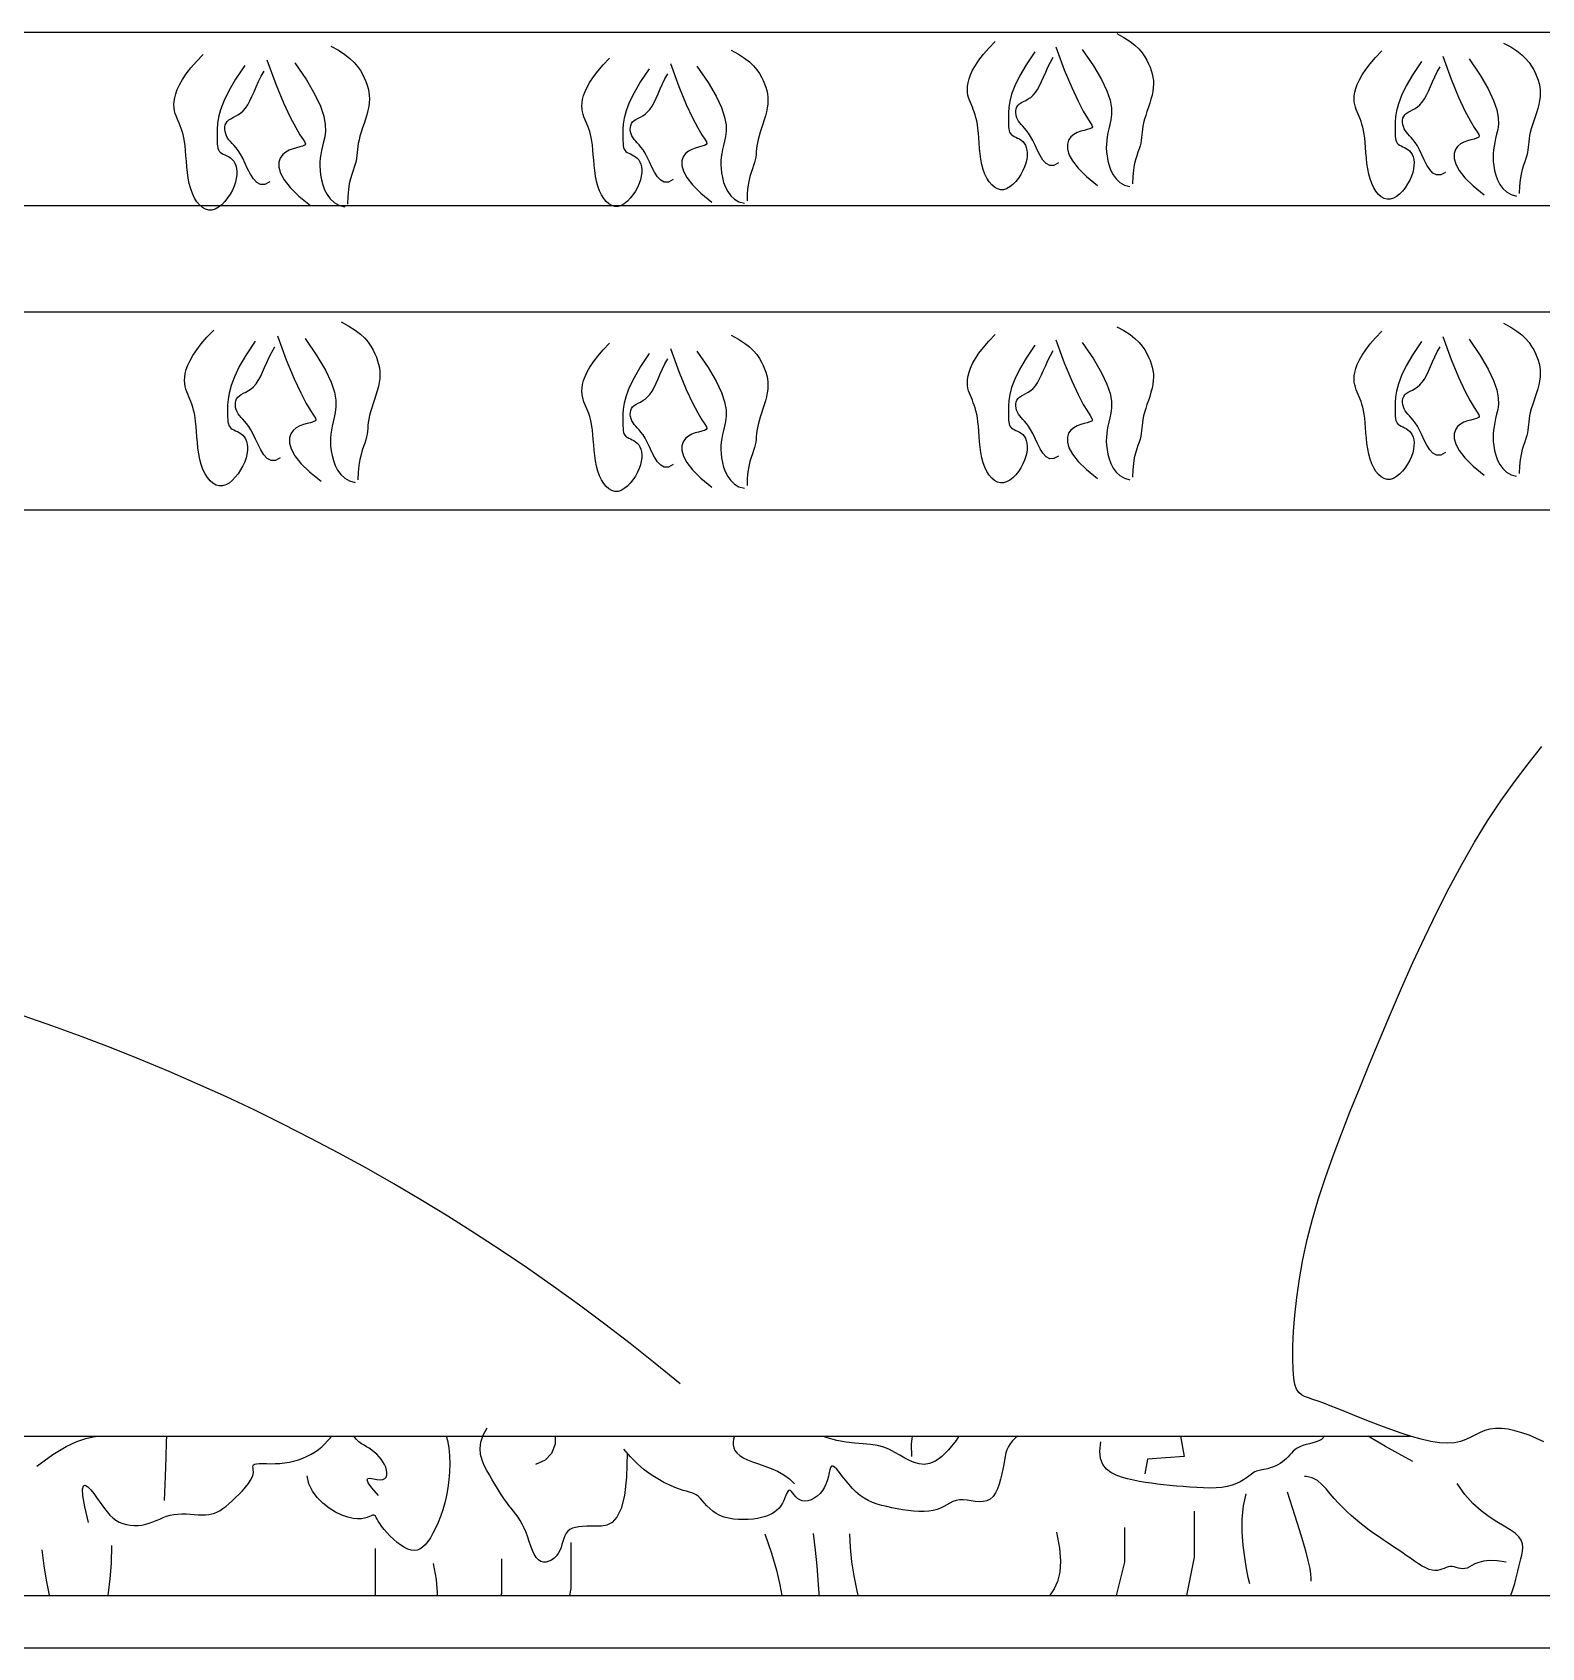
# Model space of a CAD drawing. Extents: x 162 to 353, y 208 to 399.
# Drawn here: x 252.3 to 286.41, y 316.71 to 353.22 of the extents above; entities that cross this region are included whole.
import ezdxf

# ---------------------------------------------------------------- set-up
doc = ezdxf.new("R2010")
doc.units = 0
doc.header["$LTSCALE"] = 10
doc.header["$MEASUREMENT"] = 0
for name, color, linetype in [('3', 3, 'CONTINUOUS'), ('4', 4, 'CONTINUOUS'), ('7', 7, 'CONTINUOUS')]:
    doc.layers.add(name, color=color, linetype=linetype)

msp = doc.modelspace()

# ---------------------------------------------------------------- linework, layer by layer
at = {"layer": '3'}
for p, q in [((214.336, 349.307), (292.531, 349.307)), ((213.048, 346.899), (292.657, 346.899))]:
    msp.add_line(p, q, dxfattribs=at)
for points in [[(276.807, 353.192), (276.971, 353.103), (277.108, 353.014), (277.22, 352.925), (277.311, 352.838), (277.384, 352.752), (277.443, 352.668), (277.49, 352.586), (277.528, 352.506), (277.561, 352.429), (277.589, 352.354), (277.61, 352.279), (277.626, 352.205), (277.635, 352.13), (277.638, 352.053), (277.634, 351.973), (277.623, 351.889), (277.605, 351.802), (277.58, 351.71), (277.552, 351.617), (277.522, 351.524), (277.491, 351.431), (277.462, 351.341), (277.435, 351.255), (277.414, 351.173), (277.398, 351.098), (277.387, 351.028), (277.38, 350.962), (277.374, 350.899), (277.368, 350.838), (277.361, 350.777), (277.35, 350.715), (277.334, 350.651), (277.313, 350.584), (277.287, 350.51), (277.259, 350.428), (277.231, 350.335), (277.205, 350.227), (277.184, 350.102), (277.17, 349.958), (277.165, 349.791)], [(257.099, 352.47), (256.892, 352.162), (256.736, 351.895), (256.625, 351.664), (256.55, 351.467), (256.505, 351.298), (256.482, 351.155), (256.473, 351.033), (256.472, 350.929), (256.472, 350.84), (256.473, 350.764), (256.476, 350.7), (256.481, 350.646), (256.49, 350.6), (256.503, 350.563), (256.521, 350.532), (256.545, 350.507), (256.576, 350.485), (256.611, 350.465), (256.651, 350.447), (256.693, 350.427), (256.735, 350.405), (256.776, 350.379), (256.814, 350.347), (256.848, 350.308), (256.876, 350.261), (256.898, 350.205), (256.913, 350.143), (256.92, 350.073), (256.919, 349.998), (256.908, 349.918), (256.889, 349.833), (256.859, 349.744), (256.818, 349.653), (256.768, 349.562), (256.711, 349.475), (256.647, 349.394), (256.578, 349.323), (256.506, 349.265), (256.432, 349.224), (256.357, 349.201), (256.283, 349.2), (256.211, 349.22), (256.142, 349.26), (256.077, 349.316), (256.017, 349.388), (255.963, 349.474), (255.916, 349.573), (255.876, 349.682), (255.845, 349.799), (255.821, 349.923), (255.803, 350.05), (255.79, 350.179), (255.779, 350.306), (255.77, 350.429), (255.761, 350.545), (255.751, 350.653), (255.737, 350.749), (255.722, 350.835), (255.704, 350.912), (255.684, 350.982), (255.663, 351.046), (255.64, 351.105), (255.617, 351.162), (255.594, 351.217), (255.571, 351.272), (255.549, 351.328), (255.529, 351.386), (255.513, 351.446), (255.503, 351.511), (255.499, 351.581), (255.503, 351.656), (255.515, 351.739), (255.539, 351.829), (255.574, 351.927), (255.624, 352.035), (255.69, 352.151), (255.774, 352.278), (255.879, 352.414), (256.007, 352.562), (256.158, 352.72)], [(259.043, 352.908), (259.216, 352.814), (259.359, 352.721), (259.477, 352.628), (259.573, 352.536), (259.65, 352.446), (259.711, 352.358), (259.76, 352.271), (259.801, 352.188), (259.835, 352.107), (259.864, 352.028), (259.887, 351.95), (259.904, 351.872), (259.913, 351.793), (259.916, 351.712), (259.912, 351.628), (259.9, 351.54), (259.881, 351.448), (259.856, 351.352), (259.826, 351.255), (259.794, 351.157), (259.762, 351.059), (259.731, 350.965), (259.703, 350.874), (259.681, 350.788), (259.664, 350.709), (259.653, 350.636), (259.645, 350.567), (259.639, 350.501), (259.633, 350.436), (259.625, 350.372), (259.614, 350.307), (259.597, 350.24), (259.574, 350.17), (259.547, 350.093), (259.518, 350.006), (259.489, 349.908), (259.462, 349.795), (259.44, 349.664), (259.425, 349.512), (259.419, 349.337)], [(268.094, 352.815), (268.258, 352.725), (268.395, 352.636), (268.507, 352.548), (268.598, 352.46), (268.672, 352.374), (268.73, 352.29), (268.777, 352.208), (268.815, 352.128), (268.848, 352.051), (268.876, 351.976), (268.897, 351.902), (268.913, 351.827), (268.923, 351.752), (268.925, 351.675), (268.921, 351.595), (268.91, 351.512), (268.892, 351.424), (268.868, 351.333), (268.84, 351.24), (268.809, 351.146), (268.778, 351.054), (268.749, 350.963), (268.723, 350.877), (268.701, 350.796), (268.685, 350.72), (268.675, 350.65), (268.667, 350.585), (268.661, 350.522), (268.655, 350.46), (268.648, 350.399), (268.637, 350.337), (268.621, 350.273), (268.6, 350.206), (268.574, 350.133), (268.546, 350.051), (268.518, 349.957), (268.493, 349.849), (268.472, 349.725), (268.457, 349.58), (268.452, 349.413)], [(274.955, 352.775), (274.758, 352.482), (274.61, 352.227), (274.504, 352.008), (274.432, 351.819), (274.389, 351.659), (274.367, 351.522), (274.359, 351.406), (274.358, 351.308), (274.358, 351.223), (274.359, 351.15), (274.361, 351.089), (274.366, 351.037), (274.375, 350.994), (274.387, 350.959), (274.404, 350.929), (274.427, 350.905), (274.457, 350.884), (274.491, 350.865), (274.528, 350.848), (274.568, 350.829), (274.608, 350.808), (274.647, 350.783), (274.684, 350.753), (274.716, 350.716), (274.743, 350.671), (274.764, 350.618), (274.778, 350.558), (274.785, 350.492), (274.783, 350.42), (274.773, 350.344), (274.755, 350.263), (274.726, 350.179), (274.688, 350.092), (274.64, 350.006), (274.585, 349.923), (274.524, 349.846), (274.459, 349.778), (274.39, 349.723), (274.319, 349.683), (274.248, 349.662), (274.178, 349.661), (274.109, 349.68), (274.044, 349.717), (273.982, 349.771), (273.925, 349.84), (273.873, 349.922), (273.828, 350.015), (273.79, 350.119), (273.761, 350.231), (273.738, 350.349), (273.721, 350.47), (273.708, 350.593), (273.698, 350.714), (273.69, 350.831), (273.681, 350.942), (273.671, 351.044), (273.658, 351.136), (273.643, 351.217), (273.626, 351.291), (273.607, 351.357), (273.587, 351.418), (273.566, 351.475), (273.544, 351.529), (273.522, 351.581), (273.499, 351.633), (273.478, 351.687), (273.46, 351.742), (273.445, 351.8), (273.435, 351.862), (273.431, 351.928), (273.435, 352), (273.447, 352.078), (273.469, 352.164), (273.503, 352.258), (273.55, 352.36), (273.613, 352.471), (273.693, 352.592), (273.793, 352.722), (273.915, 352.862), (274.059, 353.013)], [(275.433, 352.894), (275.623, 352.374), (275.79, 351.968), (275.933, 351.66), (276.051, 351.437), (276.144, 351.282), (276.21, 351.182), (276.248, 351.121), (276.259, 351.084), (276.242, 351.058), (276.201, 351.038), (276.142, 351.021), (276.071, 351.003), (275.993, 350.981), (275.913, 350.951), (275.838, 350.91), (275.771, 350.855), (275.72, 350.783), (275.691, 350.693), (275.691, 350.584), (275.727, 350.457), (275.806, 350.311), (275.935, 350.147), (276.121, 349.963), (276.371, 349.76)], [(276.03, 352.834), (276.282, 352.464), (276.464, 352.153), (276.585, 351.895), (276.657, 351.682), (276.689, 351.506), (276.692, 351.362), (276.676, 351.24), (276.652, 351.134), (276.629, 351.037), (276.609, 350.946), (276.593, 350.86), (276.581, 350.776), (276.573, 350.691), (276.572, 350.605), (276.576, 350.514), (276.588, 350.417), (276.607, 350.313), (276.635, 350.205), (276.674, 350.098), (276.727, 349.996), (276.794, 349.904), (276.879, 349.826), (276.982, 349.767), (277.105, 349.731)], [(283.697, 352.559), (283.5, 352.266), (283.352, 352.012), (283.246, 351.792), (283.175, 351.604), (283.131, 351.443), (283.109, 351.307), (283.101, 351.191), (283.1, 351.092), (283.1, 351.008), (283.101, 350.935), (283.104, 350.874), (283.109, 350.822), (283.117, 350.779), (283.129, 350.743), (283.147, 350.714), (283.17, 350.69), (283.199, 350.669), (283.233, 350.65), (283.271, 350.632), (283.31, 350.614), (283.35, 350.593), (283.389, 350.568), (283.426, 350.538), (283.458, 350.501), (283.485, 350.456), (283.506, 350.403), (283.52, 350.343), (283.527, 350.277), (283.525, 350.205), (283.516, 350.129), (283.497, 350.048), (283.468, 349.964), (283.43, 349.877), (283.382, 349.791), (283.328, 349.707), (283.267, 349.63), (283.201, 349.563), (283.132, 349.508), (283.062, 349.468), (282.99, 349.446), (282.92, 349.446), (282.852, 349.465), (282.786, 349.502), (282.724, 349.556), (282.667, 349.625), (282.615, 349.707), (282.57, 349.8), (282.533, 349.904), (282.503, 350.016), (282.48, 350.134), (282.463, 350.255), (282.45, 350.378), (282.44, 350.499), (282.432, 350.616), (282.423, 350.727), (282.413, 350.829), (282.401, 350.92), (282.386, 351.002), (282.368, 351.076), (282.35, 351.142), (282.329, 351.203), (282.308, 351.26), (282.286, 351.313), (282.264, 351.366), (282.242, 351.418), (282.221, 351.472), (282.202, 351.527), (282.187, 351.585), (282.177, 351.646), (282.173, 351.713), (282.177, 351.785), (282.189, 351.863), (282.211, 351.949), (282.245, 352.043), (282.292, 352.145), (282.355, 352.256), (282.436, 352.376), (282.536, 352.507), (282.657, 352.647), (282.801, 352.798)], [(285.549, 352.977), (285.713, 352.888), (285.85, 352.799), (285.962, 352.71), (286.053, 352.623), (286.127, 352.537), (286.185, 352.453), (286.232, 352.371), (286.27, 352.291), (286.303, 352.214), (286.331, 352.139), (286.352, 352.064), (286.368, 351.99), (286.378, 351.915), (286.38, 351.838), (286.376, 351.758), (286.365, 351.674), (286.347, 351.586), (286.323, 351.495), (286.295, 351.402), (286.264, 351.309), (286.234, 351.216), (286.204, 351.126), (286.178, 351.04), (286.156, 350.958), (286.14, 350.883), (286.13, 350.813), (286.122, 350.747), (286.116, 350.684), (286.11, 350.623), (286.103, 350.562), (286.092, 350.5), (286.076, 350.436), (286.055, 350.369), (286.029, 350.295), (286.001, 350.213), (285.973, 350.12), (285.948, 350.012), (285.927, 349.887), (285.912, 349.743), (285.907, 349.576)], [(257.663, 349.838), (257.553, 349.778), (257.455, 349.776), (257.369, 349.822), (257.293, 349.905), (257.225, 350.012), (257.163, 350.133), (257.106, 350.257), (257.052, 350.371), (257, 350.467), (256.95, 350.545), (256.902, 350.61), (256.857, 350.663), (256.815, 350.709), (256.776, 350.75), (256.742, 350.789), (256.712, 350.83), (256.687, 350.876), (256.668, 350.924), (256.655, 350.975), (256.648, 351.026), (256.649, 351.076), (256.658, 351.124), (256.675, 351.168), (256.702, 351.206), (256.738, 351.238), (256.782, 351.267), (256.832, 351.293), (256.887, 351.322), (256.944, 351.354), (257.002, 351.393), (257.06, 351.442), (257.115, 351.504), (257.166, 351.58), (257.214, 351.668), (257.261, 351.767), (257.309, 351.875), (257.359, 351.989), (257.412, 352.107), (257.472, 352.226), (257.538, 352.344)], [(257.601, 352.595), (257.8, 352.049), (257.976, 351.623), (258.126, 351.3), (258.25, 351.065), (258.347, 350.903), (258.416, 350.798), (258.457, 350.733), (258.468, 350.695), (258.45, 350.667), (258.407, 350.647), (258.346, 350.629), (258.271, 350.61), (258.189, 350.586), (258.105, 350.555), (258.026, 350.512), (257.956, 350.454), (257.902, 350.378), (257.872, 350.284), (257.872, 350.17), (257.909, 350.036), (257.992, 349.884), (258.128, 349.711), (258.323, 349.518), (258.586, 349.304)], [(258.228, 352.532), (258.493, 352.143), (258.683, 351.817), (258.811, 351.546), (258.886, 351.322), (258.919, 351.138), (258.922, 350.986), (258.906, 350.858), (258.881, 350.747), (258.857, 350.645), (258.836, 350.55), (258.819, 350.459), (258.806, 350.371), (258.798, 350.282), (258.797, 350.192), (258.801, 350.097), (258.813, 349.995), (258.833, 349.886), (258.863, 349.772), (258.904, 349.659), (258.96, 349.552), (259.03, 349.455), (259.119, 349.374), (259.227, 349.312), (259.357, 349.274)], [(266.242, 352.397), (266.045, 352.104), (265.897, 351.849), (265.791, 351.63), (265.72, 351.441), (265.676, 351.281), (265.654, 351.144), (265.646, 351.029), (265.645, 350.93), (265.645, 350.845), (265.646, 350.773), (265.649, 350.711), (265.654, 350.659), (265.662, 350.617), (265.674, 350.581), (265.692, 350.552), (265.715, 350.527), (265.744, 350.506), (265.778, 350.488), (265.816, 350.47), (265.855, 350.451), (265.895, 350.43), (265.934, 350.405), (265.971, 350.375), (266.003, 350.338), (266.03, 350.293), (266.051, 350.24), (266.065, 350.18), (266.072, 350.114), (266.07, 350.043), (266.061, 349.966), (266.042, 349.885), (266.013, 349.801), (265.975, 349.714), (265.927, 349.628), (265.873, 349.545), (265.812, 349.468), (265.746, 349.4), (265.677, 349.345), (265.607, 349.305), (265.535, 349.284), (265.465, 349.283), (265.397, 349.302), (265.331, 349.34), (265.269, 349.393), (265.212, 349.462), (265.16, 349.544), (265.115, 349.638), (265.077, 349.741), (265.048, 349.853), (265.025, 349.971), (265.008, 350.093), (264.995, 350.215), (264.985, 350.336), (264.977, 350.453), (264.968, 350.564), (264.958, 350.666), (264.945, 350.758), (264.93, 350.84), (264.913, 350.913), (264.895, 350.98), (264.874, 351.04), (264.853, 351.097), (264.831, 351.151), (264.809, 351.203), (264.787, 351.256), (264.766, 351.309), (264.747, 351.364), (264.732, 351.422), (264.722, 351.484), (264.718, 351.55), (264.722, 351.622), (264.734, 351.701), (264.756, 351.787), (264.79, 351.88), (264.837, 351.982), (264.9, 352.093), (264.981, 352.214), (265.081, 352.344), (265.202, 352.484), (265.346, 352.636)], [(266.72, 352.516), (266.91, 351.996), (267.077, 351.59), (267.22, 351.283), (267.338, 351.059), (267.431, 350.905), (267.497, 350.804), (267.536, 350.743), (267.546, 350.706), (267.529, 350.68), (267.488, 350.661), (267.43, 350.643), (267.358, 350.625), (267.28, 350.603), (267.2, 350.573), (267.125, 350.532), (267.058, 350.477), (267.007, 350.405), (266.978, 350.315), (266.978, 350.206), (267.014, 350.079), (267.093, 349.934), (267.222, 349.769), (267.408, 349.585), (267.659, 349.382)], [(267.317, 352.457), (267.57, 352.086), (267.751, 351.775), (267.872, 351.517), (267.944, 351.304), (267.976, 351.129), (267.979, 350.984), (267.963, 350.862), (267.939, 350.756), (267.916, 350.659), (267.896, 350.568), (267.88, 350.482), (267.868, 350.398), (267.861, 350.314), (267.859, 350.227), (267.863, 350.137), (267.875, 350.04), (267.894, 349.936), (267.922, 349.828), (267.962, 349.72), (268.014, 349.618), (268.082, 349.526), (268.166, 349.448), (268.269, 349.389), (268.392, 349.354)], [(275.493, 350.268), (275.387, 350.211), (275.294, 350.209), (275.213, 350.253), (275.14, 350.332), (275.075, 350.434), (275.016, 350.549), (274.962, 350.667), (274.91, 350.776), (274.861, 350.867), (274.813, 350.942), (274.767, 351.003), (274.724, 351.054), (274.684, 351.097), (274.648, 351.136), (274.615, 351.174), (274.587, 351.213), (274.563, 351.256), (274.545, 351.303), (274.532, 351.351), (274.526, 351.4), (274.527, 351.447), (274.535, 351.493), (274.551, 351.535), (274.577, 351.571), (274.611, 351.602), (274.653, 351.629), (274.701, 351.654), (274.753, 351.681), (274.807, 351.712), (274.863, 351.749), (274.918, 351.796), (274.97, 351.855), (275.019, 351.927), (275.064, 352.011), (275.109, 352.106), (275.155, 352.208), (275.202, 352.317), (275.253, 352.429), (275.31, 352.542), (275.373, 352.655)], [(284.235, 350.053), (284.13, 349.995), (284.037, 349.994), (283.955, 350.038), (283.882, 350.117), (283.817, 350.219), (283.758, 350.334), (283.704, 350.452), (283.652, 350.56), (283.603, 350.652), (283.555, 350.727), (283.509, 350.788), (283.466, 350.839), (283.426, 350.882), (283.39, 350.921), (283.357, 350.959), (283.329, 350.998), (283.305, 351.041), (283.287, 351.087), (283.274, 351.136), (283.268, 351.184), (283.269, 351.232), (283.277, 351.278), (283.294, 351.319), (283.319, 351.356), (283.353, 351.387), (283.395, 351.414), (283.443, 351.439), (283.495, 351.466), (283.55, 351.497), (283.605, 351.534), (283.66, 351.581), (283.712, 351.639), (283.761, 351.712), (283.807, 351.796), (283.852, 351.891), (283.897, 351.993), (283.944, 352.101), (283.996, 352.214), (284.052, 352.327), (284.115, 352.44)], [(284.175, 352.679), (284.365, 352.159), (284.532, 351.753), (284.675, 351.445), (284.793, 351.222), (284.886, 351.067), (284.952, 350.967), (284.991, 350.906), (285.001, 350.869), (284.984, 350.843), (284.943, 350.823), (284.885, 350.806), (284.813, 350.788), (284.735, 350.766), (284.656, 350.736), (284.58, 350.695), (284.513, 350.64), (284.462, 350.568), (284.433, 350.477), (284.433, 350.369), (284.469, 350.242), (284.548, 350.096), (284.677, 349.932), (284.863, 349.748), (285.114, 349.545)], [(284.772, 352.619), (285.025, 352.249), (285.206, 351.938), (285.327, 351.68), (285.399, 351.467), (285.431, 351.291), (285.434, 351.146), (285.418, 351.025), (285.394, 350.918), (285.371, 350.822), (285.351, 350.731), (285.335, 350.645), (285.323, 350.56), (285.316, 350.476), (285.314, 350.39), (285.318, 350.299), (285.33, 350.202), (285.349, 350.098), (285.377, 349.99), (285.417, 349.883), (285.469, 349.781), (285.537, 349.689), (285.621, 349.611), (285.724, 349.552), (285.847, 349.516)], [(266.78, 349.891), (266.674, 349.833), (266.582, 349.831), (266.5, 349.875), (266.427, 349.954), (266.362, 350.056), (266.303, 350.172), (266.249, 350.289), (266.197, 350.398), (266.148, 350.489), (266.1, 350.564), (266.054, 350.625), (266.011, 350.676), (265.971, 350.72), (265.935, 350.759), (265.902, 350.796), (265.874, 350.835), (265.85, 350.879), (265.832, 350.925), (265.819, 350.973), (265.813, 351.022), (265.814, 351.07), (265.822, 351.115), (265.839, 351.157), (265.864, 351.193), (265.898, 351.224), (265.94, 351.251), (265.988, 351.277), (266.04, 351.303), (266.095, 351.334), (266.15, 351.372), (266.205, 351.418), (266.257, 351.477), (266.306, 351.549), (266.352, 351.633), (266.396, 351.728), (266.442, 351.831), (266.489, 351.939), (266.541, 352.051), (266.597, 352.165), (266.66, 352.277)], [(257.337, 346.237), (257.13, 345.929), (256.974, 345.662), (256.863, 345.431), (256.788, 345.233), (256.743, 345.065), (256.72, 344.921), (256.711, 344.8), (256.71, 344.696), (256.71, 344.607), (256.711, 344.531), (256.714, 344.466), (256.719, 344.412), (256.728, 344.367), (256.741, 344.33), (256.759, 344.299), (256.783, 344.273), (256.814, 344.251), (256.849, 344.232), (256.889, 344.213), (256.931, 344.194), (256.973, 344.172), (257.014, 344.146), (257.052, 344.114), (257.086, 344.075), (257.114, 344.028), (257.136, 343.972), (257.151, 343.909), (257.158, 343.84), (257.157, 343.765), (257.146, 343.684), (257.127, 343.599), (257.097, 343.511), (257.056, 343.42), (257.006, 343.329), (256.949, 343.242), (256.885, 343.161), (256.816, 343.09), (256.744, 343.032), (256.67, 342.99), (256.595, 342.968), (256.521, 342.967), (256.449, 342.987), (256.38, 343.026), (256.315, 343.083), (256.255, 343.155), (256.201, 343.241), (256.154, 343.339), (256.114, 343.448), (256.083, 343.566), (256.059, 343.69), (256.041, 343.817), (256.028, 343.946), (256.017, 344.073), (256.008, 344.196), (255.999, 344.312), (255.989, 344.419), (255.975, 344.516), (255.96, 344.602), (255.942, 344.679), (255.922, 344.748), (255.901, 344.812), (255.878, 344.872), (255.855, 344.928), (255.832, 344.983), (255.809, 345.038), (255.786, 345.094), (255.767, 345.152), (255.751, 345.213), (255.741, 345.278), (255.737, 345.348), (255.741, 345.423), (255.753, 345.506), (255.777, 345.596), (255.812, 345.694), (255.862, 345.801), (255.928, 345.918), (256.012, 346.044), (256.117, 346.181), (256.245, 346.328), (256.396, 346.487)], [(259.281, 346.675), (259.454, 346.581), (259.597, 346.488), (259.715, 346.395), (259.811, 346.303), (259.888, 346.213), (259.949, 346.124), (259.998, 346.038), (260.039, 345.955), (260.073, 345.874), (260.102, 345.795), (260.125, 345.717), (260.141, 345.639), (260.151, 345.56), (260.154, 345.479), (260.15, 345.395), (260.138, 345.307), (260.119, 345.215), (260.094, 345.119), (260.064, 345.021), (260.032, 344.923), (260, 344.826), (259.969, 344.731), (259.941, 344.641), (259.919, 344.555), (259.902, 344.476), (259.891, 344.403), (259.883, 344.334), (259.877, 344.267), (259.871, 344.203), (259.863, 344.139), (259.852, 344.074), (259.835, 344.007), (259.812, 343.936), (259.785, 343.859), (259.756, 343.773), (259.727, 343.675), (259.7, 343.562), (259.678, 343.431), (259.663, 343.279), (259.657, 343.104)], [(276.807, 346.566), (276.971, 346.476), (277.108, 346.387), (277.22, 346.299), (277.311, 346.211), (277.384, 346.125), (277.443, 346.041), (277.49, 345.959), (277.528, 345.879), (277.561, 345.802), (277.589, 345.727), (277.61, 345.653), (277.626, 345.578), (277.635, 345.503), (277.638, 345.426), (277.634, 345.346), (277.623, 345.263), (277.605, 345.175), (277.58, 345.084), (277.552, 344.991), (277.522, 344.897), (277.491, 344.805), (277.462, 344.714), (277.435, 344.628), (277.414, 344.547), (277.398, 344.471), (277.387, 344.401), (277.38, 344.336), (277.374, 344.272), (277.368, 344.211), (277.361, 344.15), (277.35, 344.088), (277.334, 344.024), (277.313, 343.957), (277.287, 343.884), (277.259, 343.802), (277.231, 343.708), (277.205, 343.6), (277.184, 343.476), (277.17, 343.331), (277.165, 343.164)], [(285.549, 346.645), (285.713, 346.556), (285.85, 346.467), (285.962, 346.379), (286.053, 346.291), (286.127, 346.205), (286.185, 346.121), (286.232, 346.039), (286.27, 345.959), (286.303, 345.882), (286.331, 345.807), (286.352, 345.733), (286.368, 345.658), (286.378, 345.583), (286.38, 345.506), (286.376, 345.426), (286.365, 345.343), (286.347, 345.255), (286.323, 345.164), (286.295, 345.071), (286.264, 344.977), (286.234, 344.885), (286.204, 344.794), (286.178, 344.708), (286.156, 344.627), (286.14, 344.551), (286.13, 344.481), (286.122, 344.415), (286.116, 344.352), (286.11, 344.291), (286.103, 344.23), (286.092, 344.168), (286.076, 344.104), (286.055, 344.037), (286.029, 343.964), (286.001, 343.882), (285.973, 343.788), (285.948, 343.68), (285.927, 343.556), (285.912, 343.411), (285.907, 343.244)], [(257.839, 346.362), (258.038, 345.816), (258.214, 345.389), (258.364, 345.067), (258.488, 344.832), (258.585, 344.67), (258.654, 344.564), (258.695, 344.5), (258.706, 344.461), (258.688, 344.434), (258.645, 344.413), (258.584, 344.395), (258.509, 344.376), (258.427, 344.353), (258.343, 344.322), (258.264, 344.279), (258.194, 344.221), (258.14, 344.145), (258.11, 344.05), (258.11, 343.936), (258.147, 343.803), (258.23, 343.65), (258.366, 343.477), (258.561, 343.284), (258.824, 343.071)], [(258.466, 346.299), (258.731, 345.91), (258.921, 345.584), (259.049, 345.313), (259.124, 345.089), (259.157, 344.905), (259.16, 344.753), (259.144, 344.625), (259.119, 344.513), (259.095, 344.412), (259.074, 344.317), (259.057, 344.226), (259.044, 344.138), (259.036, 344.049), (259.035, 343.958), (259.039, 343.863), (259.051, 343.762), (259.071, 343.652), (259.101, 343.539), (259.142, 343.426), (259.197, 343.319), (259.268, 343.222), (259.357, 343.14), (259.465, 343.078), (259.595, 343.041)], [(266.242, 345.956), (266.045, 345.663), (265.897, 345.409), (265.791, 345.189), (265.72, 345.001), (265.676, 344.84), (265.654, 344.704), (265.646, 344.588), (265.645, 344.489), (265.645, 344.405), (265.646, 344.332), (265.649, 344.271), (265.654, 344.219), (265.662, 344.176), (265.674, 344.14), (265.692, 344.111), (265.715, 344.087), (265.744, 344.066), (265.778, 344.047), (265.816, 344.029), (265.855, 344.011), (265.895, 343.99), (265.934, 343.965), (265.971, 343.935), (266.003, 343.898), (266.03, 343.852), (266.051, 343.8), (266.065, 343.74), (266.072, 343.674), (266.07, 343.602), (266.061, 343.526), (266.042, 343.445), (266.013, 343.361), (265.975, 343.274), (265.927, 343.187), (265.873, 343.104), (265.812, 343.027), (265.746, 342.96), (265.677, 342.905), (265.607, 342.865), (265.535, 342.843), (265.465, 342.843), (265.397, 342.862), (265.331, 342.899), (265.269, 342.953), (265.212, 343.022), (265.16, 343.104), (265.115, 343.197), (265.077, 343.301), (265.048, 343.413), (265.025, 343.531), (265.008, 343.652), (264.995, 343.775), (264.985, 343.896), (264.977, 344.013), (264.968, 344.124), (264.958, 344.226), (264.945, 344.317), (264.93, 344.399), (264.913, 344.473), (264.895, 344.539), (264.874, 344.6), (264.853, 344.657), (264.831, 344.71), (264.809, 344.763), (264.787, 344.815), (264.766, 344.869), (264.747, 344.924), (264.732, 344.982), (264.722, 345.043), (264.718, 345.11), (264.722, 345.182), (264.734, 345.26), (264.756, 345.346), (264.79, 345.44), (264.837, 345.542), (264.9, 345.653), (264.981, 345.773), (265.081, 345.903), (265.202, 346.044), (265.346, 346.195)], [(268.094, 346.374), (268.258, 346.285), (268.395, 346.195), (268.507, 346.107), (268.598, 346.02), (268.672, 345.934), (268.73, 345.85), (268.777, 345.767), (268.815, 345.688), (268.848, 345.611), (268.876, 345.535), (268.897, 345.461), (268.913, 345.387), (268.923, 345.312), (268.925, 345.235), (268.921, 345.155), (268.91, 345.071), (268.892, 344.983), (268.868, 344.892), (268.84, 344.799), (268.809, 344.706), (268.778, 344.613), (268.749, 344.523), (268.723, 344.436), (268.701, 344.355), (268.685, 344.28), (268.675, 344.21), (268.667, 344.144), (268.661, 344.081), (268.655, 344.02), (268.648, 343.959), (268.637, 343.897), (268.621, 343.833), (268.6, 343.766), (268.574, 343.692), (268.546, 343.61), (268.518, 343.517), (268.493, 343.409), (268.472, 343.284), (268.457, 343.14), (268.452, 342.973)], [(274.955, 346.148), (274.758, 345.855), (274.61, 345.6), (274.504, 345.381), (274.432, 345.192), (274.389, 345.032), (274.367, 344.895), (274.359, 344.78), (274.358, 344.681), (274.358, 344.596), (274.359, 344.524), (274.361, 344.462), (274.366, 344.41), (274.375, 344.368), (274.387, 344.332), (274.404, 344.303), (274.427, 344.278), (274.457, 344.257), (274.491, 344.239), (274.528, 344.221), (274.568, 344.202), (274.608, 344.181), (274.647, 344.156), (274.684, 344.126), (274.716, 344.089), (274.743, 344.044), (274.764, 343.991), (274.778, 343.931), (274.785, 343.865), (274.783, 343.794), (274.773, 343.717), (274.755, 343.636), (274.726, 343.552), (274.688, 343.465), (274.64, 343.379), (274.585, 343.296), (274.524, 343.219), (274.459, 343.151), (274.39, 343.096), (274.319, 343.056), (274.248, 343.035), (274.178, 343.034), (274.109, 343.053), (274.044, 343.091), (273.982, 343.144), (273.925, 343.213), (273.873, 343.295), (273.828, 343.389), (273.79, 343.492), (273.761, 343.604), (273.738, 343.722), (273.721, 343.844), (273.708, 343.966), (273.698, 344.087), (273.69, 344.204), (273.681, 344.315), (273.671, 344.417), (273.658, 344.509), (273.643, 344.591), (273.626, 344.664), (273.607, 344.731), (273.587, 344.791), (273.566, 344.848), (273.544, 344.902), (273.522, 344.954), (273.499, 345.007), (273.478, 345.06), (273.46, 345.115), (273.445, 345.173), (273.435, 345.235), (273.431, 345.301), (273.435, 345.373), (273.447, 345.452), (273.469, 345.537), (273.503, 345.631), (273.55, 345.733), (273.613, 345.844), (273.693, 345.965), (273.793, 346.095), (273.915, 346.235), (274.059, 346.387)], [(275.433, 346.267), (275.623, 345.747), (275.79, 345.341), (275.933, 345.034), (276.051, 344.81), (276.144, 344.656), (276.21, 344.555), (276.248, 344.494), (276.259, 344.457), (276.242, 344.431), (276.201, 344.412), (276.142, 344.394), (276.071, 344.376), (275.993, 344.354), (275.913, 344.324), (275.838, 344.283), (275.771, 344.228), (275.72, 344.156), (275.691, 344.066), (275.691, 343.957), (275.727, 343.83), (275.806, 343.685), (275.935, 343.52), (276.121, 343.336), (276.371, 343.133)], [(276.03, 346.207), (276.282, 345.837), (276.464, 345.526), (276.585, 345.268), (276.657, 345.055), (276.689, 344.88), (276.692, 344.735), (276.676, 344.613), (276.652, 344.507), (276.629, 344.41), (276.609, 344.319), (276.593, 344.233), (276.581, 344.149), (276.573, 344.065), (276.572, 343.978), (276.576, 343.888), (276.588, 343.791), (276.607, 343.687), (276.635, 343.579), (276.674, 343.471), (276.727, 343.369), (276.794, 343.277), (276.879, 343.199), (276.982, 343.14), (277.105, 343.105)], [(283.697, 346.228), (283.5, 345.935), (283.352, 345.68), (283.246, 345.461), (283.175, 345.272), (283.131, 345.112), (283.109, 344.975), (283.101, 344.86), (283.1, 344.761), (283.1, 344.676), (283.101, 344.603), (283.104, 344.542), (283.109, 344.49), (283.117, 344.447), (283.129, 344.412), (283.147, 344.382), (283.17, 344.358), (283.199, 344.337), (283.233, 344.319), (283.271, 344.301), (283.31, 344.282), (283.35, 344.261), (283.389, 344.236), (283.426, 344.206), (283.458, 344.169), (283.485, 344.124), (283.506, 344.071), (283.52, 344.011), (283.527, 343.945), (283.525, 343.874), (283.516, 343.797), (283.497, 343.716), (283.468, 343.632), (283.43, 343.545), (283.382, 343.459), (283.328, 343.376), (283.267, 343.299), (283.201, 343.231), (283.132, 343.176), (283.062, 343.136), (282.99, 343.115), (282.92, 343.114), (282.852, 343.133), (282.786, 343.17), (282.724, 343.224), (282.667, 343.293), (282.615, 343.375), (282.57, 343.469), (282.533, 343.572), (282.503, 343.684), (282.48, 343.802), (282.463, 343.924), (282.45, 344.046), (282.44, 344.167), (282.432, 344.284), (282.423, 344.395), (282.413, 344.497), (282.401, 344.589), (282.386, 344.671), (282.368, 344.744), (282.35, 344.811), (282.329, 344.871), (282.308, 344.928), (282.286, 344.982), (282.264, 345.034), (282.242, 345.087), (282.221, 345.14), (282.202, 345.195), (282.187, 345.253), (282.177, 345.315), (282.173, 345.381), (282.177, 345.453), (282.189, 345.532), (282.211, 345.617), (282.245, 345.711), (282.292, 345.813), (282.355, 345.924), (282.436, 346.045), (282.536, 346.175), (282.657, 346.315), (282.801, 346.466)], [(284.175, 346.347), (284.365, 345.827), (284.532, 345.421), (284.675, 345.114), (284.793, 344.89), (284.886, 344.736), (284.952, 344.635), (284.991, 344.574), (285.001, 344.537), (284.984, 344.511), (284.943, 344.492), (284.885, 344.474), (284.813, 344.456), (284.735, 344.434), (284.656, 344.404), (284.58, 344.363), (284.513, 344.308), (284.462, 344.236), (284.433, 344.146), (284.433, 344.037), (284.469, 343.91), (284.548, 343.765), (284.677, 343.6), (284.863, 343.416), (285.114, 343.213)], [(284.772, 346.287), (285.025, 345.917), (285.206, 345.606), (285.327, 345.348), (285.399, 345.135), (285.431, 344.96), (285.434, 344.815), (285.418, 344.693), (285.394, 344.587), (285.371, 344.49), (285.351, 344.399), (285.335, 344.313), (285.323, 344.229), (285.316, 344.144), (285.314, 344.058), (285.318, 343.968), (285.33, 343.871), (285.349, 343.767), (285.377, 343.659), (285.417, 343.551), (285.469, 343.449), (285.537, 343.357), (285.621, 343.279), (285.724, 343.22), (285.847, 343.184)], [(257.901, 343.605), (257.791, 343.544), (257.693, 343.543), (257.607, 343.589), (257.531, 343.672), (257.463, 343.779), (257.401, 343.9), (257.344, 344.023), (257.29, 344.138), (257.238, 344.234), (257.188, 344.312), (257.14, 344.377), (257.095, 344.43), (257.053, 344.475), (257.014, 344.516), (256.98, 344.556), (256.95, 344.597), (256.925, 344.642), (256.906, 344.691), (256.893, 344.742), (256.886, 344.793), (256.887, 344.843), (256.896, 344.891), (256.913, 344.935), (256.94, 344.973), (256.976, 345.005), (257.02, 345.033), (257.07, 345.06), (257.125, 345.088), (257.182, 345.121), (257.24, 345.16), (257.298, 345.209), (257.353, 345.271), (257.404, 345.346), (257.452, 345.435), (257.499, 345.534), (257.547, 345.642), (257.597, 345.756), (257.65, 345.873), (257.71, 345.993), (257.776, 346.111)], [(266.78, 343.45), (266.674, 343.392), (266.582, 343.391), (266.5, 343.435), (266.427, 343.513), (266.362, 343.616), (266.303, 343.731), (266.249, 343.849), (266.197, 343.957), (266.148, 344.049), (266.1, 344.124), (266.054, 344.185), (266.011, 344.236), (265.971, 344.279), (265.935, 344.318), (265.902, 344.356), (265.874, 344.395), (265.85, 344.438), (265.832, 344.484), (265.819, 344.533), (265.813, 344.581), (265.814, 344.629), (265.822, 344.675), (265.839, 344.716), (265.864, 344.753), (265.898, 344.784), (265.94, 344.81), (265.988, 344.836), (266.04, 344.863), (266.095, 344.894), (266.15, 344.931), (266.205, 344.978), (266.257, 345.036), (266.306, 345.108), (266.352, 345.193), (266.396, 345.287), (266.442, 345.39), (266.489, 345.498), (266.541, 345.61), (266.597, 345.724), (266.66, 345.837)], [(266.72, 346.076), (266.91, 345.556), (267.077, 345.149), (267.22, 344.842), (267.338, 344.619), (267.431, 344.464), (267.497, 344.364), (267.536, 344.303), (267.546, 344.266), (267.529, 344.24), (267.488, 344.22), (267.43, 344.203), (267.358, 344.185), (267.28, 344.163), (267.2, 344.133), (267.125, 344.092), (267.058, 344.037), (267.007, 343.965), (266.978, 343.874), (266.978, 343.766), (267.014, 343.639), (267.093, 343.493), (267.222, 343.329), (267.408, 343.145), (267.659, 342.942)], [(267.317, 346.016), (267.57, 345.646), (267.751, 345.335), (267.872, 345.077), (267.944, 344.864), (267.976, 344.688), (267.979, 344.543), (267.963, 344.421), (267.939, 344.315), (267.916, 344.218), (267.896, 344.128), (267.88, 344.042), (267.868, 343.957), (267.861, 343.873), (267.859, 343.787), (267.863, 343.696), (267.875, 343.599), (267.894, 343.495), (267.922, 343.387), (267.962, 343.28), (268.014, 343.178), (268.082, 343.086), (268.166, 343.008), (268.269, 342.949), (268.392, 342.913)], [(275.493, 343.642), (275.387, 343.584), (275.294, 343.582), (275.213, 343.626), (275.14, 343.705), (275.075, 343.807), (275.016, 343.923), (274.962, 344.04), (274.91, 344.149), (274.861, 344.24), (274.813, 344.315), (274.767, 344.376), (274.724, 344.427), (274.684, 344.471), (274.648, 344.51), (274.615, 344.547), (274.587, 344.586), (274.563, 344.63), (274.545, 344.676), (274.532, 344.724), (274.526, 344.773), (274.527, 344.821), (274.535, 344.866), (274.551, 344.908), (274.577, 344.944), (274.611, 344.975), (274.653, 345.002), (274.701, 345.028), (274.753, 345.054), (274.807, 345.085), (274.863, 345.123), (274.918, 345.169), (274.97, 345.228), (275.019, 345.3), (275.064, 345.384), (275.109, 345.479), (275.155, 345.582), (275.202, 345.69), (275.253, 345.802), (275.31, 345.916), (275.373, 346.028)], [(284.235, 343.722), (284.13, 343.664), (284.037, 343.662), (283.955, 343.706), (283.882, 343.785), (283.817, 343.887), (283.758, 344.003), (283.704, 344.12), (283.652, 344.229), (283.603, 344.32), (283.555, 344.395), (283.509, 344.456), (283.466, 344.507), (283.426, 344.551), (283.39, 344.59), (283.357, 344.627), (283.329, 344.666), (283.305, 344.709), (283.287, 344.756), (283.274, 344.804), (283.268, 344.853), (283.269, 344.901), (283.277, 344.946), (283.294, 344.988), (283.319, 345.024), (283.353, 345.055), (283.395, 345.082), (283.443, 345.108), (283.495, 345.134), (283.55, 345.165), (283.605, 345.203), (283.66, 345.249), (283.712, 345.308), (283.761, 345.38), (283.807, 345.464), (283.852, 345.559), (283.897, 345.662), (283.944, 345.77), (283.996, 345.882), (284.052, 345.996), (284.115, 346.108)], [(265.745, 321.107), (265.727, 320.561), (265.679, 320.151), (265.605, 319.857), (265.511, 319.661), (265.402, 319.541), (265.285, 319.48), (265.164, 319.457), (265.046, 319.454), (264.935, 319.454), (264.831, 319.452), (264.736, 319.448), (264.65, 319.44), (264.573, 319.427), (264.506, 319.407), (264.449, 319.379), (264.401, 319.342), (264.364, 319.295), (264.335, 319.239), (264.311, 319.177), (264.29, 319.111), (264.269, 319.042), (264.247, 318.973), (264.22, 318.905), (264.185, 318.841), (264.142, 318.783), (264.091, 318.732), (264.034, 318.691), (263.973, 318.661), (263.911, 318.644), (263.85, 318.643), (263.791, 318.659), (263.736, 318.694), (263.687, 318.749), (263.643, 318.822), (263.604, 318.908), (263.566, 319.004), (263.53, 319.106), (263.494, 319.21), (263.456, 319.313), (263.416, 319.411), (263.372, 319.5), (263.325, 319.582), (263.275, 319.658), (263.224, 319.729), (263.172, 319.796), (263.12, 319.861), (263.068, 319.925), (263.019, 319.989), (262.971, 320.055), (262.925, 320.123), (262.88, 320.194), (262.834, 320.268), (262.787, 320.347), (262.738, 320.43), (262.686, 320.52), (262.63, 320.615), (262.57, 320.717), (262.512, 320.827), (262.463, 320.945), (262.429, 321.072), (262.417, 321.208), (262.433, 321.355), (262.484, 321.512), (262.578, 321.681)], [(252.397, 320.812), (252.759, 321.076), (253.059, 321.257), (253.305, 321.372), (253.506, 321.438), (253.67, 321.474), (253.776, 321.492)], [(253.564, 319.536), (253.482, 319.892), (253.441, 320.139), (253.433, 320.292), (253.454, 320.367), (253.495, 320.379), (253.552, 320.343), (253.617, 320.276), (253.684, 320.192), (253.748, 320.105), (253.809, 320.019), (253.868, 319.935), (253.927, 319.854), (253.987, 319.777), (254.049, 319.707), (254.114, 319.645), (254.184, 319.591), (254.26, 319.548), (254.34, 319.514), (254.425, 319.49), (254.511, 319.475), (254.599, 319.469), (254.688, 319.471), (254.775, 319.481), (254.86, 319.499), (254.941, 319.523), (255.021, 319.552), (255.098, 319.583), (255.176, 319.617), (255.253, 319.649), (255.332, 319.678), (255.414, 319.703), (255.498, 319.721), (255.587, 319.73), (255.679, 319.733), (255.772, 319.731), (255.865, 319.726), (255.957, 319.72), (256.047, 319.714), (256.132, 319.711), (256.211, 319.711), (256.284, 319.718), (256.352, 319.731), (256.416, 319.751), (256.479, 319.777), (256.54, 319.811), (256.603, 319.853), (256.669, 319.903), (256.739, 319.961), (256.814, 320.027), (256.893, 320.101), (256.972, 320.178), (257.048, 320.258), (257.118, 320.339), (257.18, 320.418), (257.231, 320.493), (257.267, 320.562), (257.286, 320.624), (257.294, 320.679), (257.292, 320.726), (257.287, 320.766), (257.283, 320.799), (257.285, 320.825), (257.296, 320.845), (257.322, 320.858), (257.366, 320.866), (257.426, 320.869), (257.501, 320.869), (257.587, 320.869), (257.682, 320.868), (257.784, 320.87), (257.89, 320.875), (257.998, 320.886), (258.105, 320.903), (258.21, 320.927), (258.314, 320.957), (258.413, 320.993), (258.509, 321.035), (258.601, 321.082), (258.687, 321.134), (258.766, 321.191), (258.839, 321.252), (258.906, 321.316), (258.968, 321.382), (259.026, 321.448), (259.062, 321.492)], [(255.286, 320.035), (255.304, 320.58), (255.319, 321.018), (255.333, 321.364), (255.34, 321.492)], [(261.651, 321.492), (261.679, 321.391), (261.709, 321.223), (261.726, 321.048), (261.733, 320.867), (261.729, 320.684), (261.715, 320.501), (261.692, 320.322), (261.66, 320.148), (261.62, 319.982), (261.575, 319.823), (261.524, 319.674), (261.469, 319.536), (261.412, 319.409), (261.353, 319.294), (261.294, 319.193), (261.235, 319.107), (261.176, 319.036), (261.117, 318.98), (261.056, 318.939), (260.994, 318.914), (260.928, 318.905), (260.858, 318.911), (260.784, 318.934), (260.706, 318.973), (260.624, 319.026), (260.542, 319.089), (260.46, 319.159), (260.383, 319.233), (260.311, 319.309), (260.246, 319.383), (260.192, 319.452), (260.149, 319.514), (260.116, 319.568), (260.09, 319.613), (260.069, 319.65), (260.051, 319.678), (260.033, 319.696), (260.013, 319.704), (259.988, 319.702), (259.957, 319.691), (259.917, 319.673), (259.868, 319.652), (259.807, 319.634), (259.734, 319.621), (259.648, 319.618), (259.546, 319.628), (259.428, 319.656), (259.294, 319.705), (259.15, 319.774), (259.003, 319.864), (258.862, 319.974), (258.734, 320.102), (258.627, 320.248), (258.549, 320.411), (258.507, 320.59)], [(260.118, 320.146), (259.969, 320.321), (259.888, 320.436), (259.864, 320.504), (259.884, 320.534), (259.935, 320.538), (260.007, 320.526), (260.085, 320.511), (260.16, 320.502), (260.219, 320.509), (260.263, 320.531), (260.292, 320.566), (260.307, 320.611), (260.31, 320.665), (260.302, 320.724), (260.284, 320.786), (260.257, 320.849), (260.222, 320.91), (260.18, 320.97), (260.133, 321.026), (260.081, 321.08), (260.027, 321.129), (259.97, 321.175), (259.912, 321.216), (259.854, 321.251), (259.797, 321.283), (259.74, 321.317), (259.68, 321.362), (259.616, 321.425), (259.565, 321.492)], [(264.118, 321.492), (264.113, 321.306), (264.035, 321.097), (263.885, 320.944), (263.667, 320.852)], [(274.565, 321.492), (274.52, 321.454), (274.452, 321.386), (274.399, 321.319), (274.358, 321.253), (274.327, 321.184), (274.303, 321.112), (274.284, 321.034), (274.268, 320.948), (274.252, 320.852), (274.233, 320.747), (274.21, 320.635), (274.183, 320.52), (274.151, 320.407), (274.112, 320.301), (274.065, 320.206), (274.011, 320.126), (273.946, 320.066), (273.872, 320.029), (273.789, 320.011), (273.701, 320.008), (273.609, 320.015), (273.516, 320.028), (273.424, 320.04), (273.335, 320.049), (273.252, 320.048), (273.175, 320.034), (273.105, 320.01), (273.037, 319.978), (272.969, 319.941), (272.901, 319.903), (272.827, 319.866), (272.748, 319.833), (272.659, 319.807), (272.56, 319.792), (272.452, 319.785), (272.337, 319.786), (272.216, 319.795), (272.093, 319.809), (271.968, 319.827), (271.845, 319.848), (271.724, 319.872), (271.609, 319.897), (271.498, 319.924), (271.392, 319.956), (271.29, 319.992), (271.192, 320.036), (271.098, 320.088), (271.007, 320.15), (270.919, 320.224), (270.834, 320.309), (270.752, 320.402), (270.675, 320.497), (270.603, 320.589), (270.538, 320.672), (270.48, 320.741), (270.431, 320.791), (270.391, 320.815), (270.361, 320.812), (270.339, 320.782), (270.321, 320.732), (270.306, 320.665), (270.289, 320.588), (270.269, 320.503), (270.242, 320.417), (270.206, 320.335), (270.159, 320.259), (270.102, 320.192), (270.038, 320.135), (269.969, 320.088), (269.898, 320.054), (269.827, 320.032), (269.759, 320.023), (269.697, 320.029), (269.642, 320.05), (269.594, 320.083), (269.552, 320.122), (269.515, 320.163), (269.484, 320.203), (269.456, 320.237), (269.432, 320.261), (269.41, 320.27), (269.39, 320.261), (269.37, 320.236), (269.351, 320.198), (269.33, 320.15), (269.307, 320.095), (269.281, 320.036), (269.251, 319.976), (269.216, 319.918), (269.174, 319.865), (269.127, 319.818), (269.072, 319.775), (269.011, 319.737), (268.942, 319.704), (268.865, 319.675), (268.781, 319.651), (268.688, 319.632), (268.587, 319.617), (268.479, 319.607), (268.368, 319.603), (268.255, 319.605), (268.143, 319.615), (268.034, 319.633), (267.931, 319.66), (267.836, 319.696), (267.751, 319.743), (267.675, 319.797), (267.607, 319.856), (267.546, 319.917), (267.49, 319.978), (267.439, 320.036), (267.391, 320.088), (267.346, 320.131), (267.3, 320.164), (267.254, 320.189), (267.204, 320.208), (267.148, 320.225), (267.084, 320.243), (267.01, 320.264), (266.924, 320.292), (266.823, 320.33), (266.705, 320.38), (266.574, 320.444), (266.432, 320.523), (266.283, 320.618), (266.129, 320.732), (265.973, 320.865), (265.819, 321.019), (265.67, 321.195)], [(268.168, 321.492), (268.147, 321.425), (268.135, 321.358), (268.136, 321.292), (268.15, 321.229), (268.179, 321.168), (268.224, 321.11), (268.285, 321.054), (268.364, 321.002), (268.462, 320.953), (268.578, 320.907), (268.71, 320.863), (268.851, 320.815), (268.997, 320.76), (269.143, 320.696), (269.283, 320.619), (269.412, 320.526), (269.526, 320.412)], [(273.24, 321.492), (273.175, 321.392), (273.007, 321.18), (272.853, 321.028), (272.711, 320.928), (272.579, 320.872), (272.456, 320.853), (272.34, 320.862), (272.23, 320.892), (272.122, 320.938), (272.015, 320.996), (271.907, 321.059), (271.793, 321.124), (271.673, 321.186), (271.543, 321.238), (271.4, 321.278), (271.244, 321.301), (271.073, 321.316), (270.889, 321.329), (270.691, 321.351), (270.481, 321.389), (270.259, 321.454), (270.168, 321.492)], [(272.181, 321.492), (272.164, 321.31), (272.169, 321.028)], [(281.491, 321.492), (281.472, 321.454), (281.433, 321.416), (281.378, 321.385), (281.313, 321.36), (281.24, 321.338), (281.163, 321.318), (281.086, 321.298), (281.012, 321.276), (280.945, 321.25), (280.887, 321.22), (280.838, 321.186), (280.795, 321.148), (280.756, 321.108), (280.72, 321.067), (280.683, 321.025), (280.645, 320.984), (280.602, 320.945), (280.554, 320.908), (280.502, 320.874), (280.446, 320.843), (280.389, 320.815), (280.332, 320.791), (280.277, 320.771), (280.224, 320.754), (280.176, 320.741), (280.134, 320.733), (280.096, 320.727), (280.062, 320.722), (280.029, 320.717), (279.997, 320.71), (279.964, 320.699), (279.929, 320.682), (279.889, 320.658), (279.845, 320.627), (279.794, 320.588), (279.737, 320.546), (279.671, 320.502), (279.596, 320.459), (279.511, 320.418), (279.414, 320.382), (279.306, 320.353), (279.186, 320.333), (279.054, 320.322), (278.914, 320.318), (278.767, 320.32), (278.616, 320.326), (278.463, 320.336), (278.309, 320.349), (278.158, 320.362), (278.011, 320.376), (277.868, 320.391), (277.727, 320.407), (277.59, 320.424), (277.454, 320.444), (277.319, 320.467), (277.186, 320.493), (277.052, 320.524), (276.919, 320.56), (276.791, 320.606), (276.674, 320.667), (276.574, 320.747), (276.495, 320.851), (276.443, 320.985), (276.425, 321.154), (276.446, 321.361)], [(278.25, 321.492), (278.334, 321.028), (277.501, 320.973), (277.445, 320.64)], [(283.5, 320.917), (283.168, 321.096), (282.879, 321.259), (282.626, 321.408), (282.494, 321.492)], [(285.611, 318.643), (285.403, 318.671), (285.234, 318.676), (285.098, 318.663), (284.99, 318.637), (284.904, 318.603), (284.835, 318.567), (284.778, 318.534), (284.726, 318.509), (284.676, 318.496), (284.627, 318.494), (284.578, 318.499), (284.529, 318.51), (284.481, 318.522), (284.434, 318.533), (284.388, 318.541), (284.342, 318.542), (284.297, 318.534), (284.253, 318.519), (284.207, 318.501), (284.159, 318.483), (284.109, 318.466), (284.056, 318.454), (283.998, 318.451), (283.935, 318.458), (283.866, 318.479), (283.791, 318.511), (283.712, 318.555), (283.627, 318.606), (283.538, 318.665), (283.445, 318.729), (283.349, 318.796), (283.25, 318.865), (283.148, 318.935), (283.044, 319.004), (282.939, 319.075), (282.832, 319.146), (282.725, 319.219), (282.619, 319.293), (282.512, 319.369), (282.407, 319.448), (282.304, 319.529), (282.203, 319.613), (282.103, 319.7), (282.005, 319.79), (281.908, 319.884), (281.814, 319.981), (281.721, 320.082), (281.63, 320.188), (281.54, 320.296), (281.446, 320.399), (281.342, 320.486), (281.225, 320.55), (281.087, 320.579), (281.049, 320.575)], [(280.657, 320.231), (280.835, 319.687), (280.969, 319.257), (281.065, 318.927), (281.13, 318.68), (281.169, 318.501), (281.189, 318.373), (281.196, 318.282), (281.197, 318.211)], [(285.71, 317.888), (285.712, 317.894), (285.748, 317.982), (285.778, 318.072), (285.804, 318.163), (285.828, 318.256), (285.85, 318.349), (285.871, 318.442), (285.893, 318.534), (285.916, 318.625), (285.941, 318.714), (285.964, 318.802), (285.981, 318.888), (285.987, 318.972), (285.977, 319.055), (285.949, 319.137), (285.896, 319.217), (285.814, 319.295), (285.702, 319.374), (285.562, 319.457), (285.402, 319.552), (285.226, 319.665), (285.043, 319.801), (284.856, 319.968), (284.673, 320.172), (284.5, 320.419)], [(279.813, 318.156), (279.782, 318.298), (279.742, 318.499), (279.701, 318.746), (279.666, 319.025), (279.645, 319.322), (279.644, 319.623), (279.672, 319.915), (279.736, 320.184)], [(278.559, 319.798), (278.559, 318.753), (278.386, 317.888)], [(268.855, 319.28), (269.003, 318.844), (269.114, 318.461), (269.194, 318.131), (269.241, 317.888)], [(269.945, 319.292), (269.993, 318.916), (270.029, 318.56), (270.055, 318.233), (270.073, 317.942), (270.075, 317.888)], [(270.765, 319.28), (270.779, 318.973), (270.815, 318.65), (270.867, 318.33), (270.926, 318.029), (270.958, 317.888)], [(275.445, 319.319), (275.516, 318.961), (275.538, 318.661), (275.521, 318.413), (275.471, 318.208), (275.396, 318.04), (275.304, 317.9), (275.294, 317.888)], [(276.985, 319.427), (276.985, 318.641), (276.797, 317.888)], [(252.514, 318.919), (252.56, 318.559), (252.613, 318.232), (252.672, 317.937), (252.683, 317.888)], [(254.087, 319.015), (254.077, 318.621), (254.051, 318.266), (254.01, 317.948), (254, 317.888)], [(260.044, 318.949), (260.044, 318.53), (260.044, 318.211), (260.044, 317.969), (260.044, 317.888)], [(264.471, 319.09), (264.471, 318.045), (264.44, 317.888)], [(261.357, 318.611), (261.428, 318.253), (261.451, 317.953), (261.446, 317.888)], [(262.898, 318.719), (262.898, 317.933), (262.887, 317.888)]]:
    msp.add_lwpolyline(points, dxfattribs=at)
msp.add_arc((237.195, 286.99), 46.452, 50.1864, 106.3127, dxfattribs=at)
at = {"layer": '4'}
msp.add_lwpolyline([(286.461, 321.361), (286.293, 321.44), (286.127, 321.509), (285.964, 321.567), (285.805, 321.613), (285.652, 321.645), (285.507, 321.662), (285.37, 321.664), (285.244, 321.649), (285.13, 321.617), (285.022, 321.572), (284.918, 321.52), (284.812, 321.465), (284.7, 321.413), (284.578, 321.37), (284.441, 321.34), (284.284, 321.329), (284.104, 321.34), (283.905, 321.373), (283.692, 321.422), (283.467, 321.485), (283.237, 321.559), (283.005, 321.639), (282.776, 321.724), (282.555, 321.809), (282.344, 321.891), (282.147, 321.97), (281.962, 322.044), (281.79, 322.113), (281.632, 322.176), (281.487, 322.232), (281.357, 322.28), (281.242, 322.321), (281.141, 322.354), (281.055, 322.385), (280.982, 322.424), (280.921, 322.477), (280.873, 322.552), (280.836, 322.658), (280.81, 322.802), (280.793, 322.993), (280.786, 323.235), (280.789, 323.524), (280.805, 323.856), (280.833, 324.224), (280.877, 324.622), (280.937, 325.044), (281.016, 325.484), (281.114, 325.936), (281.232, 326.395), (281.37, 326.862), (281.526, 327.337), (281.698, 327.823), (281.885, 328.322), (282.086, 328.833), (282.299, 329.36), (282.523, 329.903), (282.755, 330.463), (282.996, 331.035), (283.246, 331.614), (283.503, 332.194), (283.768, 332.77), (284.04, 333.336), (284.319, 333.885), (284.604, 334.414), (284.895, 334.916), (285.191, 335.394), (285.492, 335.847), (285.797, 336.277), (286.104, 336.687), (286.414, 337.077)], dxfattribs=at)
at = {"layer": '7'}
for p, q in [((213.706, 353.219), (290.552, 353.219)), ((214.073, 342.428), (290.978, 342.428)), ((224.19, 321.492), (283.446, 321.492)), ((210.648, 317.888), (297.42, 317.888)), ((207.337, 316.709), (298.999, 316.709))]:
    msp.add_line(p, q, dxfattribs=at)

doc.saveas('drawing.dxf')
